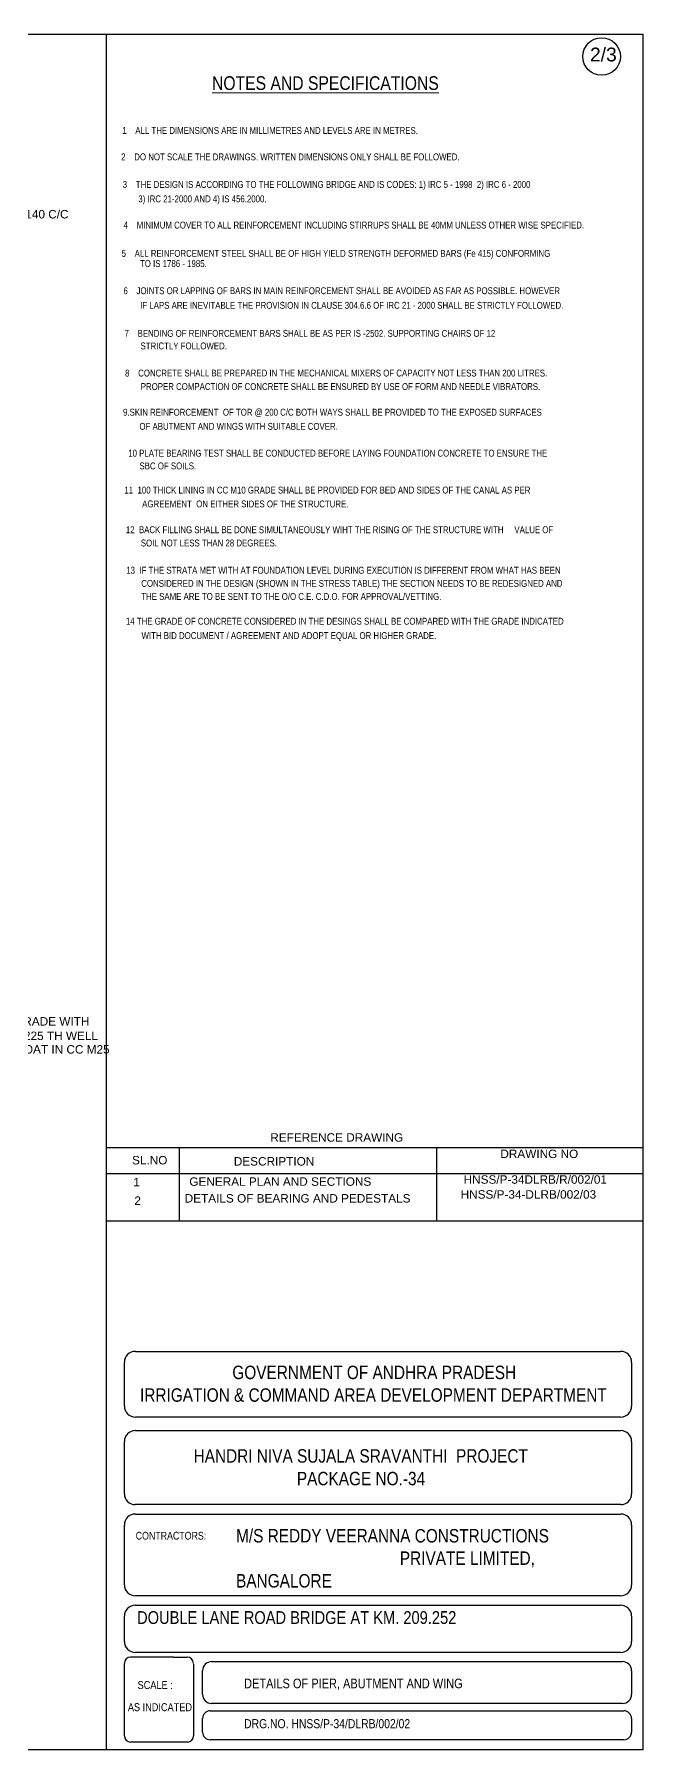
# Model space of a CAD drawing. Header units: inches. Extents: x -9633 to 33967, y -12661 to 15525.
# Drawn here: x 23965 to 33967, y -12661 to 15525 of the extents above; entities that cross this region are included whole.
import ezdxf

# ---------------------------------------------------------------- set-up
doc = ezdxf.new("R2010")
doc.units = ezdxf.units.IN
doc.header["$MEASUREMENT"] = 0
for name, color, linetype in [('canal', 7, 'Continuous'), ('DIMENSION', 7, 'Continuous'), ('MAIN', 7, 'Continuous'), ('SHEET', 3, 'Continuous'), ('TEXT', 7, 'Continuous')]:
    doc.layers.add(name, color=color, linetype=linetype)
doc.styles.add('ARIAL NARROW', font='ARIALN.TTF')
doc.styles.add('arn', font='ARIALN.TTF')
doc.styles.get("Standard").update_dxf_attribs({"font": 'arial.ttf'})

msp = doc.modelspace()

# ---------------------------------------------------------------- linework, layer by layer
at = {"color": 0}
for p, q in [((25627.6, -6115.3), (33601.6, -6115.3)), ((25445.5, -7013.8), (25445.5, -6297.5)), ((33783.8, -6297.5), (33783.8, -7013.8)), ((33601.6, -7196), (25627.6, -7196)), ((25445.5, -8455.3), (25445.5, -7596.2)), ((25624.1, -7417.6), (33605.1, -7417.6)), ((33783.8, -7596.2), (33783.8, -8455.3)), ((33605.1, -8633.9), (25624.1, -8633.9)), ((25445.5, -9950), (25445.5, -8970.7)), ((25627.6, -8788.5), (33601.6, -8788.5)), ((33783.8, -8970.7), (33783.8, -9950)), ((33601.6, -10132.2), (25627.6, -10132.2)), ((25625.6, -10287.2), (33603.6, -10287.2)), ((25445.5, -10881.6), (25445.5, -10467.4)), ((33783.8, -10467.4), (33783.8, -10881.6)), ((25445.5, -12434.6), (25445.5, -11242)), ((26253.8, -11140.4), (25547, -11140.4)), ((33603.6, -11061.8), (25625.6, -11061.8)), ((26253.8, -11140.4), (26479.1, -11140.4)), ((26584.3, -11252.9), (26584.3, -12431.4)), ((26879.3, -11214.3), (33634.9, -11214.3)), ((26730.4, -11752.9), (26730.4, -11363.2)), ((33783.8, -11363.2), (33783.8, -11752.9)), ((26857.7, -12022), (33657.2, -12022)), ((33634.9, -11901.8), (26879.3, -11901.8)), ((26731.2, -12371.1), (26731.2, -12148.5)), ((33783.8, -12148.5), (33783.8, -12371.1)), ((26487.4, -12537.8), (25547, -12537.8)), ((33657.2, -12497.6), (26857.7, -12497.6))]:
    msp.add_line(p, q, dxfattribs=at)
msp.add_lwpolyline([(-9632.8, 15525.1), (33966.6, 15525.1), (33966.6, -12660.8), (-9632.8, -12660.8)], close=True)
for centre, radius, start, end in [((25627.6, -6297.5), 182.2, 90, 180), ((33601.6, -6297.5), 182.2, 360, 90), ((25627.6, -7013.8), 182.2, 180, 270), ((33601.6, -7013.8), 182.2, 270, 0), ((25624.1, -7596.2), 178.6, 90, 180), ((33605.1, -7596.2), 178.6, 0, 90), ((25624.1, -8455.3), 178.6, 180, 270), ((33605.1, -8455.3), 178.6, 270, 0), ((25627.6, -8970.7), 182.2, 90, 180), ((33601.6, -8970.7), 182.2, 0, 90), ((25627.6, -9950), 182.2, 180, 270), ((33601.6, -9950), 182.2, 270, 0), ((25625.6, -10467.4), 180.1, 90, 180), ((33603.6, -10467.4), 180.1, 0, 90), ((25625.6, -10881.6), 180.1, 180, 270), ((33603.6, -10881.6), 180.1, 270, 0), ((25547, -11242), 101.6, 90, 180), ((26479.1, -11242), 101.6, 360, 90), ((26879.3, -11363.2), 148.9, 90, 180), ((33634.9, -11363.2), 148.9, 0, 90), ((26879.3, -11752.9), 148.9, 180, 270), ((33634.9, -11752.9), 148.9, 270, 0), ((26857.7, -12148.5), 126.5, 90, 180), ((33657.2, -12148.5), 126.5, 0, 90), ((26857.7, -12371.1), 126.5, 180, 270), ((33657.2, -12371.1), 126.5, 270, 0), ((25547, -12434.6), 101.6, 180, 270), ((26471.2, -12425.8), 113.1, 276.75107, 357.59381)]:
    msp.add_arc(centre, radius, start, end, dxfattribs=at)
at = {"layer": 'DIMENSION'}
for points in [[(25148, 15525.1), (25148, -12660.8)], [(25148, -2768.5), (33966.6, -2768.5)], [(26346.5, -2768.5), (26346.5, -3972.2)], [(30579, -2768.5), (30579, -3972.2)], [(25148, -3192), (33966.6, -3192)], [(25148, -3972.2), (33966.6, -3972.2)]]:
    msp.add_lwpolyline(points, dxfattribs=at)
msp.add_circle((33290.7, 15159.9), 308.9, dxfattribs=at)

# ---------------------------------------------------------------- texts
at = {"color": 0, "linetype": 'Continuous', "style": 'ARIAL NARROW'}
for s, height, p in [('GOVERNMENT OF ANDHRA PRADESH', 220.86, (27220, -6571.8)), ('IRRIGATION & COMMAND AREA DEVELOPMENT DEPARTMENT', 220.86, (25702.5, -6943.8)), ('HANDRI NIVA SUJALA SRAVANTHI  PROJECT', 220.86, (26583.5, -7944.2)), ('PACKAGE NO.-34', 220.86, (28280.9, -8316.2)), ('M/S REDDY VEERANNA CONSTRUCTIONS ', 220.86, (27281.4, -9255.9)), ('                                      PRIVATE LIMITED,', 220.86, (27300.3, -9624)), ('BANGALORE', 220.86, (27281.6, -9996.1)), ('DOUBLE LANE ROAD BRIDGE AT KM. 209.252', 210.343, (25654, -10594.6)), ('SCALE :', 131.46, (25663.1, -11664)), ('DETAILS OF PIER, ABUTMENT AND WING', 157.757, (27413.4, -11651.5)), ('AS INDICATED', 131.465, (25503, -12028.3)), ('DRG.NO. HNSS/P-34/DLRB/002/02', 148.869, (27414.2, -12307.8))]:
    msp.add_text(s, height=height, dxfattribs=at).set_placement(p)
at = {"layer": 'canal', "color": 0, "linetype": 'Continuous', "style": 'arn'}
for s, p in [('1    ALL THE DIMENSIONS ARE IN MILLIMETRES AND LEVELS ARE IN METRES.', (25409.8, 13888.5)), ('2    DO NOT SCALE THE DRAWINGS. WRITTEN DIMENSIONS ONLY SHALL BE FOLLOWED.', (25392.8, 13454.9)), ('3    THE DESIGN IS ACCORDING TO THE FOLLOWING BRIDGE AND IS CODES: 1) IRC 5 - 1998  2) IRC 6 - 2000 ', (25417.5, 13001.9)), ('3) IRC 21-2000 AND 4) IS 456.2000.', (25674.7, 12764.7)), ('4    MINIMUM COVER TO ALL REINFORCEMENT INCLUDING STIRRUPS SHALL BE 40MM UNLESS OTHER WISE SPECIFIED.  ', (25432.5, 12333.6)), ('5    ALL REINFORCEMENT STEEL SHALL BE OF HIGH YIELD STRENGTH DEFORMED BARS (Fe 415) CONFORMING', (25399.2, 11869.3)), ('      TO IS 1786 - 1985.', (25487.1, 11702.1)), ('6    JOINTS OR LAPPING OF BARS IN MAIN REINFORCEMENT SHALL BE AVOIDED AS FAR AS POSSIBLE. HOWEVER', (25430.2, 11255.4)), ('      IF LAPS ARE INEVITABLE THE PROVISION IN CLAUSE 304.6.6 OF IRC 21 - 2000 SHALL BE STRICTLY FOLLOWED.', (25490.5, 11015.6)), ('7    BENDING OF REINFORCEMENT BARS SHALL BE AS PER IS -2502. SUPPORTING CHAIRS OF 12 ', (25448.5, 10555.2)), ('      STRICTLY FOLLOWED.', (25496.2, 10348.2)), ('8    CONCRETE SHALL BE PREPARED IN THE MECHANICAL MIXERS OF CAPACITY NOT LESS THAN 200 LITRES. ', (25457.2, 9902.5)), ('      PROPER COMPACTION OF CONCRETE SHALL BE ENSURED BY USE OF FORM AND NEEDLE VIBRATORS.', (25499.9, 9680.9)), ('9.SKIN REINFORCEMENT  OF TOR @ 200 C/C BOTH WAYS SHALL BE PROVIDED TO THE EXPOSED SURFACES', (25423.4, 9259)), (' OF ABUTMENT AND WINGS WITH SUITABLE COVER.', (25657.5, 9027)), ('10 PLATE BEARING TEST SHALL BE CONDUCTED BEFORE LAYING FOUNDATION CONCRETE TO ENSURE THE ', (25509, 8586.4)), ('SBC OF SOILS.', (25693.8, 8376.7)), ('11  100 THICK LINING IN CC M10 GRADE SHALL BE PROVIDED FOR BED AND SIDES OF THE CANAL AS PER ', (25446.3, 7979.7)), ('AGREEMENT  ON EITHER SIDES OF THE STRUCTURE.', (25738.4, 7752.3)), ('12  BACK FILLING SHALL BE DONE SIMULTANEOUSLY WIHT THE RISING OF THE STRUCTURE WITH     VALUE OF ', (25469.5, 7328)), ('SOIL NOT LESS THAN 28 DEGREES.', (25716.3, 7110.2)), ('13  IF THE STRATA MET WITH AT FOUNDATION LEVEL DURING EXECUTION IS DIFFERENT FROM WHAT HAS BEEN', (25476.6, 6662.6)), ('CONSIDERED IN THE DESIGN (SHOWN IN THE STRESS TABLE) THE SECTION NEEDS TO BE REDESIGNED AND', (25723.5, 6446.5)), ('THE SAME ARE TO BE SENT TO THE O/O C.E. C.D.O. FOR APPROVAL/VETTING.', (25723.6, 6231.7)), ('14 THE GRADE OF CONCRETE CONSIDERED IN THE DESINGS SHALL BE COMPARED WITH THE GRADE INDICATED', (25470.6, 5825.3)), ('WITH BID DOCUMENT / AGREEMENT AND ADOPT EQUAL OR HIGHER GRADE.', (25726.8, 5588.9))]:
    msp.add_text(s, height=112.647, dxfattribs=at).set_placement(p)
at = {"layer": 'MAIN', "color": 0, "lineweight": 5, "style": 'ARIAL NARROW'}
msp.add_text('%%UNOTES AND SPECIFICATIONS', height=225.294, dxfattribs=at).set_placement((26886.1, 14610.5))
at = {"layer": 'SHEET', "color": 0, "linetype": 'Continuous', "style": 'ARIAL NARROW'}
msp.add_text('CONTRACTORS:', height=126.538, dxfattribs=at).set_placement((25631.9, -9208.3))
at = {"layer": 'TEXT'}
for s, height, p in [('2/3', 226.35, (33100.7, 15080.2)), ('12Ø 6 LEG STRPS AT 140 C/C', 138.619, (21794.6, 12499.6)), ('150TH APPROACH SLAB OF LENGTH 3500 IN CC M 30 GRADE WITH', 138.619, (18597.8, -762.9)), ('COMPACTED GRAVEL BASE WITH 75 AVE TH WEARING COAT IN CC M25 ', 138.619, (18403.7, -1222.9)), ('12Ø AT 150C/C TOP AND BOTTOM IN BOTH WAYS OVER 225 TH WELL ', 138.619, (18502.1, -1000.2)), ('REFERENCE DRAWING ', 138.619, (27844.6, -2670.5)), ('DRAWING NO', 138.62, (31626.5, -2939.6)), ('SL.NO', 138.62, (25572, -3044)), ('DESCRIPTION', 138.619, (27244.8, -3063)), ('1', 138.6, (25591, -3404.8)), ('GENERAL PLAN AND SECTIONS', 138.619, (26513, -3395.3)), ('HNSS/P-34DLRB/R/002/01', 138.619, (31022.3, -3361.5)), ('2', 138.6, (25610, -3708.6)), ('DETAILS OF BEARING AND PEDESTALS', 138.619, (26436.9, -3670.6)), ('HNSS/P-34-DLRB/002/03', 138.619, (30973.3, -3606.4))]:
    msp.add_text(s, height=height, dxfattribs=at).set_placement(p)

doc.saveas('drawing.dxf')
